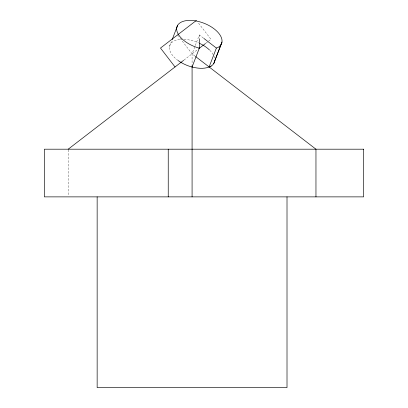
<?xml version="1.0" encoding="UTF-8"?>
<svg xmlns="http://www.w3.org/2000/svg" width="408" height="408" viewBox="0 0 408 408"><rect width="100%" height="100%" fill="white"/><g stroke="black" fill="none" stroke-linecap="round" stroke-linejoin="round"><path stroke-width="0.31" stroke-dasharray="2.04 1.53" d="M169.453 46.726L171.788 40.545M203.357 38.031L199.349 34.94L192.081 53.836L192.081 64.642M183.942 60.098L197.941 49.322M205.892 43.197L208.406 41.264M208.473 41.213L210.972 39.29L197.962 22.389M195.085 56.146L192.081 53.836L179.066 36.929M177.536 34.94L178.684 36.434M199.349 34.94L199.349 38.077M68.202 149.833L68.202 196.243M178.107 60.532A23.843 12.592 21.1 0 1 181.703 39.306M184.003 39.321A23.843 12.592 21.1 0 1 198.599 42.901M209.783 50.271A23.843 12.592 21.1 0 1 214.7 58.711"/><path stroke-width="0.61" d="M172.176 39.642L177.699 25.194M192.081 66.994L199.349 48.103L199.349 38.704M199.349 48.103L198.359 47.889A23.843 12.592 21.1 0 1 177.184 26.173A23.843 12.592 21.1 0 1 208.039 25.041A23.843 12.592 21.1 0 1 218.499 47.15L216.383 48.057L209.115 66.948L210.752 66.331A23.843 12.592 21.1 0 0 214.761 60.455M214.71 60.94L221.983 42.05M213.731 63.582L221.003 44.691M196.427 20.4L160.492 48.062L175.032 66.953M68.202 149.195L183.605 60.358M198.854 48.618L205.484 43.513M211.227 66.04C205.04 69.437 197.635 68.473 191.087 66.779A23.843 12.592 21.1 0 1 178.26 60.644M203.862 38.413L216.383 48.057M195.585 56.533L315.96 149.195L315.96 196.875M287.008 196.875L287.008 387.6L97.15 387.6L97.15 196.875M192.081 65.739L192.081 196.875M168.239 149.195L168.239 196.875M199.721 43.416A23.843 12.592 21.1 0 1 209.391 49.888M363.64 149.195L44.36 149.195L44.36 196.875L363.64 196.875L363.64 149.195"/></g></svg>
